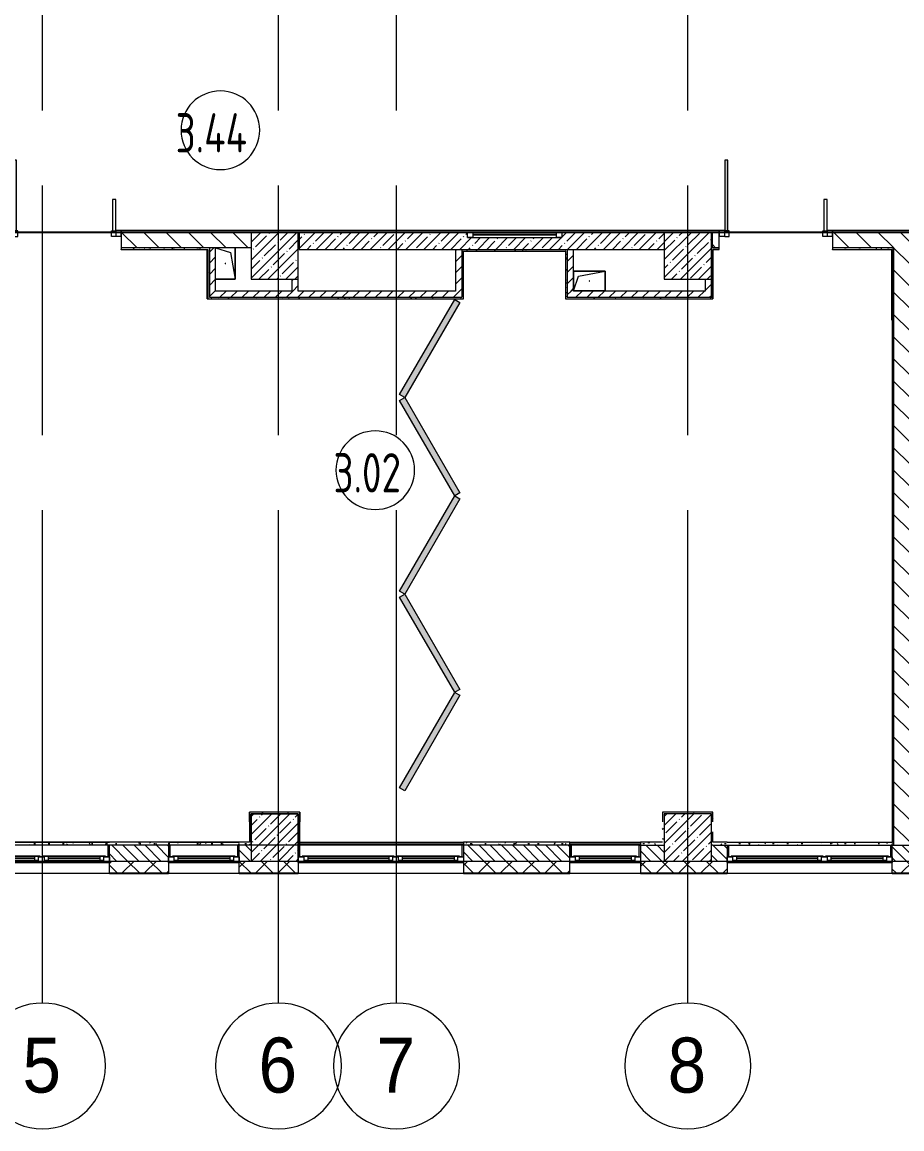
# Model space of a CAD drawing. Header units: millimetres. Extents: x -625 to 415037, y -3642 to 102118.
# Drawn here: x 302978 to 314158, y -3506 to 10570 of the extents above; entities that cross this region are included whole.
import ezdxf

# ---------------------------------------------------------------- set-up
doc = ezdxf.new("R2010")
doc.units = ezdxf.units.MM
doc.linetypes.add('Осевая', pattern=[6350, 1270, -952.5, 3175, -952.5])
for name, color, linetype, lineweight in [('A-AREA-IDEN', 7, 'Continuous', 9), ('A-DETL-GENF', 7, 'Continuous', 9), ('A-GENM', 7, 'Continuous', 9), ('A-GLAZ', 7, 'Continuous', 9), ('A-GLAZ-1', 7, 'Continuous', 5), ('A-GLAZ-CWMG', 7, 'Continuous', 9), ('A-GLAZ-CWMG-1', 7, 'Continuous', 20), ('A-WALL', 7, 'Continuous', 5), ('I-WALL', 7, 'Continuous', 5), ('S-COLS', 7, 'Continuous', 9), ('S-COLS-1', 7, 'Continuous', 5), ('Оси', 7, 'Continuous', 9), ('Оси-1', 7, 'Continuous', 20), ('Оси-2', 7, 'Осевая', 9)]:
    doc.layers.add(name, color=color, linetype=linetype, lineweight=lineweight)
doc.layers.add('A-AREA-PATT-3', color=7, linetype='Continuous', lineweight=5, true_color=0xe6fae8, transparency=1)
doc.layers.add('A-FLOR-PATT-1', color=7, linetype='Continuous', lineweight=9, true_color=0xeef6ff, transparency=0.5)
for name, color, linetype, lineweight, true_color in [('A-DOOR-1', 7, 'Continuous', 5, 0xc0c0c0), ('A-DOOR-FRAM-1', 7, 'Continuous', 5, 0xc0c0c0), ('A-WALL-1', 9, 'Continuous', 5, 0x808080), ('A-WALL-FNSH-1', 9, 'Continuous', 5, 0x808080)]:
    doc.layers.add(name, color=color, linetype=linetype, lineweight=lineweight, true_color=true_color)
doc.layers.get('A-DOOR-1').off()
doc.styles.add('Arial', font='arial.ttf', dxfattribs={"width": 0.9, "height": 700})
doc.styles.add('СПДС', font='ГОСТ тип А.ttf', dxfattribs={"width": 0.9})
pattern_1 = [(135, (289227.4, 1e-08), (-141.4214, -141.4214), [])]
pattern_2 = [(45, (289227.4, 1e-08), (-70.71068, 70.71068), [])]
pattern_3 = [(45, (289227.4, 1e-08), (-114.0493, 114.0493), []), (45, (289341.45, 1e-08), (-114.0493, 114.0493), [201.612, -40.322, 6.706, -33.617])]
pattern_4 = [(0, (289227.4, 1e-08), (243.84, 60.96), [20.117, -162.763, 20.117, -162.763, -975.36]), (0, (289227.4, 1e-08), (243.84, 60.96), [-365.76, 20.117, -345.643, 20.117, -162.763, -426.72]), (0, (289227.4, 1e-08), (243.84, 60.96), [-914.4, 20.117, -101.803, 20.117, -284.683]), (120, (289318.84, 30.48), (-174.71291, 180.69163), [20.117, -162.763, 20.117, -162.763, -975.36]), (120, (289318.84, 30.48), (-174.71291, 180.69163), [-365.76, 20.117, -345.643, 20.117, -162.763, -426.72]), (120, (289318.84, 30.48), (-174.71291, 180.69163), [-914.4, 20.117, -101.803, 20.117, -284.683]), (240, (289349.32, 152.4), (-69.12709, -241.65163), [20.117, -162.763, 20.117, -162.763, -975.36]), (240, (289349.32, 152.4), (-69.12709, -241.65163), [-365.76, 20.117, -345.643, 20.117, -162.763, -426.72]), (240, (289349.32, 152.4), (-69.12709, -241.65163), [-914.4, 20.117, -101.803, 20.117, -284.683])]

# ---------------------------------------------------------------- blocks, each defined once
blk = doc.blocks.new('120_Окно_СКБ_2Ст - 120_Окно_СКБ_2Ст 2100х2500 _мал створка СЛЕВА_-V531-Объем проектирования 3 этажа')
at = {"layer": 'A-GLAZ'}
for p, q in [((-1050, -127), (-1050, -57)), ((-1050, -57), (-980, -57)), ((-980, -127), (-1050, -127)), ((-980, -127), (-1000, -127)), ((-1000, -127), (-1000, -137)), ((-1000, -137), (-200, -137)), ((-200, -137), (-1000, -137)), ((-980, -57), (-980, -127)), ((-220, -87), (-980, -87)), ((-980, -87), (-980, -127)), ((-930, -137), (-930, -87)), ((-270, -137), (-270, -87)), ((-220, -127), (-220, -57)), ((-220, -57), (-150, -57)), ((-220, -127), (-220, -87)), ((-150, -127), (-220, -127)), ((-200, -127), (-220, -127)), ((-200, -137), (-200, -127)), ((-150, -127), (-170, -127)), ((-170, -127), (-170, -137)), ((-170, -137), (1000, -137)), ((1000, -137), (-170, -137)), ((-150, -57), (-150, -127)), ((980, -87), (-150, -87)), ((-150, -87), (-150, -127)), ((-100, -137), (-100, -87)), ((930, -137), (930, -87)), ((980, -127), (980, -57)), ((980, -57), (1050, -57)), ((980, -127), (980, -87)), ((1050, -127), (980, -127)), ((1000, -127), (980, -127)), ((1000, -137), (1000, -127)), ((1050, -57), (1050, -127))]:
    blk.add_line(p, q, dxfattribs=at)
at = {"layer": 'A-GLAZ-1'}
for p, q in [((1050, -57), (-1050, -57)), ((-1030, -127), (-1000, -127)), ((-930, -107), (-270, -107)), ((-270, -117), (-930, -117)), ((-200, -127), (-170, -127)), ((-100, -107), (930, -107)), ((930, -117), (-100, -117)), ((1000, -127), (1030, -127))]:
    blk.add_line(p, q, dxfattribs=at)
blk = doc.blocks.new('120_Окно_СКБ_1Ст - 120_Окно_СКБ_1Ст 900х2500_h_-22445987-Объем проектирования 3 этажа')
at = {"layer": 'A-GLAZ'}
for p, q in [((-450, -127), (-450, -57)), ((-450, -57), (-380, -57)), ((-380, -127), (-450, -127)), ((-380, -127), (-400, -127)), ((-400, -127), (-400, -137)), ((-400, -137), (400, -137)), ((400, -137), (-400, -137)), ((-380, -57), (-380, -127)), ((380, -87), (-380, -87)), ((-380, -87), (-380, -127)), ((-330, -137), (-330, -87)), ((330, -137), (330, -87)), ((380, -127), (380, -57)), ((380, -57), (450, -57)), ((380, -127), (380, -87)), ((450, -127), (380, -127)), ((400, -127), (380, -127)), ((400, -137), (400, -127)), ((450, -57), (450, -127))]:
    blk.add_line(p, q, dxfattribs=at)
at = {"layer": 'A-GLAZ-1'}
for p, q in [((450, -57), (-450, -57)), ((-430, -127), (-400, -127)), ((-330, -107), (330, -107)), ((330, -117), (-330, -117)), ((400, -127), (430, -127))]:
    blk.add_line(p, q, dxfattribs=at)
blk = doc.blocks.new('120_Окно_СКБ_1Ст - 120_Окно_СКБ_1Ст 900х2500_h_-20664874-Объем проектирования 3 этажа')
at = {"layer": 'A-GLAZ'}
for p, q in [((-450, -127), (-450, -57)), ((-450, -57), (-380, -57)), ((-380, -127), (-450, -127)), ((-380, -127), (-400, -127)), ((-400, -127), (-400, -137)), ((-400, -137), (400, -137)), ((400, -137), (-400, -137)), ((-380, -57), (-380, -127)), ((380, -87), (-380, -87)), ((-380, -87), (-380, -127)), ((-330, -137), (-330, -87)), ((330, -137), (330, -87)), ((380, -127), (380, -57)), ((380, -57), (450, -57)), ((380, -127), (380, -87)), ((450, -127), (380, -127)), ((400, -127), (380, -127)), ((400, -137), (400, -127)), ((450, -57), (450, -127))]:
    blk.add_line(p, q, dxfattribs=at)
at = {"layer": 'A-GLAZ-1'}
for p, q in [((450, -57), (-450, -57)), ((-430, -127), (-400, -127)), ((-330, -107), (330, -107)), ((330, -117), (-330, -117)), ((400, -127), (430, -127))]:
    blk.add_line(p, q, dxfattribs=at)
blk = doc.blocks.new('DOR__перегородка__Прямоугольная - ТП-3_ Вн_ДПГ_6820х3300h-19315679-Объем проектирования 3 этажа')
at = {"layer": 'A-DOOR-FRAM-1'}
for p, q in [((570, 707), (608, 772)), ((1783, 7), (570, 707)), ((608, 772), (1820, 72)), ((1821, 72), (3033, 772)), ((3071, 707), (1858, 7)), ((3033, 772), (3071, 707)), ((3070, 707), (3107, 772)), ((4282, 7), (3070, 707)), ((3107, 772), (4320, 72)), ((4319, 72), (5532, 772)), ((5569, 707), (4357, 7)), ((5532, 772), (5569, 707)), ((5569, 707), (5607, 772)), ((6781, 7), (5569, 707)), ((5607, 772), (6819, 72)), ((1820, 72), (1783, 7)), ((1858, 7), (1821, 72)), ((4320, 72), (4282, 7)), ((4357, 7), (4319, 72)), ((6819, 72), (6781, 7))]:
    blk.add_line(p, q, dxfattribs=at)
blk = doc.blocks.new('BSC_Колонна _Прямоугольная - 600х600-V607-Объем проектирования 3 этажа')
at = {"layer": 'S-COLS-1'}
h = blk.add_hatch(dxfattribs=at)
h.set_pattern_fill('FP_155', color=256, style=0, pattern_type=2)
h.set_pattern_definition([(45, (-22210, -7600), (-114.0493, 114.0493), []), (45, (-22095.95, -7600), (-114.0493, 114.0493), [201.613, -40.323, 6.706, -33.617])])
h.paths.add_polyline_path([(-300, -300), (300, -300), (300, 300), (-300, 300), (-300, -259)])
for p, q in [((300, 300), (-300, 300)), ((-300, 300), (-300, -300)), ((300, -300), (300, 300)), ((-300, -300), (300, -300))]:
    blk.add_line(p, q, dxfattribs=at)
blk = doc.blocks.new('BSC_Колонна _Прямоугольная - 600х600-V608-Объем проектирования 3 этажа')
at = {"layer": 'S-COLS-1'}
h = blk.add_hatch(dxfattribs=at)
h.set_pattern_fill('FP_156', color=256, style=0, pattern_type=2)
h.set_pattern_definition([(45, (-22210, -200), (-114.0493, 114.0493), []), (45, (-22095.95, -200), (-114.0493, 114.0493), [201.613, -40.323, 6.706, -33.617])])
h.paths.add_polyline_path([(300, -300), (300, 300), (-300, 300), (-300, -300), (264, -300)])
for p, q in [((300, 300), (-300, 300)), ((-300, 300), (-300, -300)), ((300, -300), (300, 300)), ((-300, -300), (300, -300))]:
    blk.add_line(p, q, dxfattribs=at)
blk = doc.blocks.new('GM_Отверстие прямоугольное _в плите_ - Отверстие-V609-Объем проектирования 3 этажа')
at = {"layer": 'A-GENM'}
for p, q in [((-200, -125), (-200, 125)), ((-200, 125), (200, 125)), ((200, 125), (-200, 125)), ((-200, 125), (-200, -125)), ((-200, -125), (-138, 62)), ((-138, 62), (200, 125)), ((200, 125), (200, -125)), ((200, -125), (200, 125)), ((200, -125), (-200, -125)), ((-200, -125), (200, -125))]:
    blk.add_line(p, q, dxfattribs=at)
for start, end in [(360, 180), (180, 360)]:
    blk.add_arc((0, 0), 2.5, start, end, dxfattribs=at)
blk = doc.blocks.new('GM_Отверстие прямоугольное _в плите_ - Отверстие-V620-Объем проектирования 3 этажа')
at = {"layer": 'A-GENM'}
for p, q in [((-200, 125), (200, 125)), ((200, 125), (-200, 125)), ((-200, -125), (-138, 62)), ((-138, 62), (200, 125)), ((200, 125), (200, -125)), ((200, -125), (200, 125))]:
    blk.add_line(p, q, dxfattribs=at)
for start, end in [(360, 180), (180, 360)]:
    blk.add_arc((0, 0), 2.5, start, end, dxfattribs=at)
blk = doc.blocks.new('BSC_Колонна _Прямоугольная - 600х600-V630-Объем проектирования 3 этажа')
at = {"layer": 'S-COLS-1'}
h = blk.add_hatch(dxfattribs=at)
h.set_pattern_fill('FP_176', color=256, style=0, pattern_type=2)
h.set_pattern_definition([(45, (-16960, -7600), (-114.0493, 114.0493), []), (45, (-16845.95, -7600), (-114.0493, 114.0493), [201.612, -40.322, 6.706, -33.617])])
h.paths.add_polyline_path([(-300, -300), (300, -300), (300, 300), (-300, 300), (-300, -203)])
for p, q in [((300, 300), (-300, 300)), ((-300, 300), (-300, -300)), ((300, -300), (300, 300)), ((-300, -300), (300, -300))]:
    blk.add_line(p, q, dxfattribs=at)
blk = doc.blocks.new('120_Окно_СКБ_1Ст - 120_Окно_СКБ_1Ст 400х1200 EI30-24228621-Объем проектирования 3 этажа')
at = {"layer": 'A-GLAZ'}
for p, q in [((-600, 40), (-600, 110)), ((-600, 110), (-530, 110)), ((-530, 40), (-600, 40)), ((-530, 110), (-530, 40)), ((530, 40), (530, 110)), ((530, 110), (600, 110)), ((600, 40), (530, 40)), ((600, 110), (600, 40))]:
    blk.add_line(p, q, dxfattribs=at)
at = {"layer": 'A-GLAZ-1'}
for p, q in [((600, 110), (-600, 110)), ((-600, 40), (600, 40)), ((530, 80), (-530, 80)), ((530, 70), (-530, 70))]:
    blk.add_line(p, q, dxfattribs=at)
blk = doc.blocks.new('Прямоугольный импост - 50 x 70 мм-31927764-Объем проектирования 3 этажа')
at = {"layer": 'A-GLAZ-CWMG-1'}
for p, q in [((-70, 35), (0, 35)), ((-70, -35), (-70, 35)), ((0, 35), (0, -35)), ((0, -35), (-70, -35))]:
    blk.add_line(p, q, dxfattribs=at)
blk = doc.blocks.new('Дверь_Витражная_остекление_ - ДВН_ДАО_Главный вход_1200 в свету Д-22 _п_-31928779-Объем проектирования 3 этажа')
at = {"layer": 'A-DETL-GENF'}
for p, q in [((-610, 930), (-650, 930)), ((-650, 930), (-650, 35)), ((-610, 30), (-610, 930)), ((650, 430), (610, 430)), ((610, 430), (610, 30)), ((650, 35), (650, 430)), ((-650, 30), (-610, 30)), ((-595, 30), (-650, 30)), ((-595, -40), (-595, 30)), ((595, -40), (595, 30)), ((595, 30), (650, 30)), ((610, 30), (650, 30)), ((-650, -35), (-650, -40)), ((-650, -40), (-595, -40)), ((650, -40), (595, -40)), ((650, -35), (650, -40))]:
    blk.add_line(p, q, dxfattribs=at)
blk = doc.blocks.new('Прямоугольный импост - 50 x 70 мм-31701779-Объем проектирования 3 этажа')
at = {"layer": 'A-GLAZ-CWMG-1'}
for p, q in [((0, 35), (-70, 35)), ((-70, 35), (-70, -35)), ((0, -35), (0, 35)), ((-70, -35), (0, -35))]:
    blk.add_line(p, q, dxfattribs=at)
blk = doc.blocks.new('Ось сетки - D8-29747960-Объем проектирования 3 этажа')
at = {"layer": 'Оси-1'}
for start, end in [(360, 180), (180, 360)]:
    blk.add_arc((0, 0), 4, start, end, dxfattribs=at)
blk = doc.blocks.new('Марка_Помещения - Номер-25198446-Объем проектирования 3 этажа')
at = {"layer": 'A-AREA-IDEN'}
for start, end in [(360, 180), (180, 360)]:
    blk.add_arc((0, 0), 2.5, start, end, dxfattribs=at)

msp = doc.modelspace()

# ---------------------------------------------------------------- hatches: boundary and pattern name
at = {"layer": 'A-AREA-PATT-3'}
h = msp.add_hatch(color=256, dxfattribs=at)
h.paths.add_polyline_path([(307841, 795), (308541, 2008), (308476, 2045), (307776, 833)])
h.paths.add_polyline_path([(307841, 5794), (308541, 7006), (308476, 7044), (307776, 5832)])
h.paths.add_polyline_path([(308476, 2046), (308541, 2083), (307841, 3295), (308541, 4507), (308476, 4545), (308541, 4582), (307841, 5794), (307776, 5757), (308476, 4544), (307776, 3332), (307839, 3295), (307776, 3258), (308438, 2112)])
h.paths.add_polyline_path([(314030, 6779), (314034, 6779), (314034, 7676), (313278, 7676), (313278, 7672), (314030, 7672), (314030, 6779)])
h.paths.add_polyline_path([(305329, 7672), (305333, 7676), (304237, 7676), (304237, 7672), (305326, 7672)])
h.paths.add_polyline_path([(305333, 7050), (305333, 7051), (305333, 7676), (305329, 7672), (305329, 7050)])
at = {"layer": 'A-FLOR-PATT-1'}
h = msp.add_hatch(color=256, dxfattribs=at)
h.paths.add_polyline_path([(311948, 7920), (311948, 8814), (311908, 8814), (311908, 7920)])
h.paths.add_polyline_path([(321062, 7920), (321102, 7920), (321102, 8315), (321062, 8315), (321062, 8268)])
h.paths.add_polyline_path([(302867, 7920), (302907, 7920), (302907, 8814), (302867, 8814), (302867, 7920)])
h.paths.add_polyline_path([(319847, 7920), (319847, 8810), (319807, 8810), (319807, 7920)])
h.paths.add_polyline_path([(294582, 7920), (294622, 7920), (294622, 8315), (294582, 8315), (294582, 8275)])
h.paths.add_polyline_path([(293367, 7920), (293367, 8810), (293327, 8810), (293327, 7920)])
h.paths.add_polyline_path([(327725, 8030), (327743, 8030), (327743, 8075), (326751, 8075), (326751, 8030), (327495, 8030)])
h.paths.add_polyline_path([(327474, 10020), (327743, 10020), (327743, 10065), (326751, 10065), (326751, 10020), (327329, 10020)])
h = msp.add_hatch(color=256, dxfattribs=at)
h.paths.add_polyline_path([(311948, 7914), (311948, 7920), (311908, 7919), (311908, 7914)])
h.paths.add_polyline_path([(302867, 7914), (302907, 7914), (302907, 7920), (302867, 7918), (302867, 7915)])
at = {"layer": 'A-WALL'}
h = msp.add_hatch(dxfattribs=at)
h.set_pattern_fill('FP_2', color=256, style=0, pattern_type=2)
h.set_pattern_definition([(135, (289227.4, 1e-08), (-70.71068, -70.71068), [])])
h.paths.add_polyline_path([(354546, -100), (354637, -100), (354637, 100), (354387, 100), (354387, -100), (354528, -100)])
h.paths.add_polyline_path([(341887, -100), (341887, 100), (341637, 100), (341637, -100), (341887, -100)])
h.paths.add_polyline_path([(340237, -100), (340237, 100), (339487, 100), (339487, -100), (339983, -100)])
h.paths.add_polyline_path([(343987, -100), (344737, -100), (344737, 100), (343987, 100)])
h.paths.add_polyline_path([(352937, -100), (353487, -100), (353487, 100), (352937, 100)])
h.paths.add_polyline_path([(350837, -100), (350837, 100), (350637, 100), (350637, -100)])
h.paths.add_polyline_path([(330987, -100), (330987, 100), (330367, 100), (330367, -100)])
h.paths.add_polyline_path([(332137, -100), (332137, 100), (331887, 100), (331887, -100)])
h.paths.add_polyline_path([(347037, -100), (347037, 100), (346137, 100), (346137, -100), (346510, -100)])
h.paths.add_polyline_path([(332637, -100), (333537, -100), (333537, 100), (332637, 100), (332637, 95)])
h.paths.add_polyline_path([(337137, -100), (337387, -100), (337387, 100), (337137, 100)])
h.paths.add_polyline_path([(327767, -100), (327767, 100), (327717, 100), (327717, -100)])
h.paths.add_polyline_path([(327217, -100), (327217, 100), (326650, 100), (326650, -100), (326930, -100)])
h.paths.add_polyline_path([(325197, -100), (325750, -100), (325750, 100), (325197, 100), (325197, -48)])
h.paths.add_polyline_path([(315637, -100), (315637, 100), (315387, 100), (315387, -100)])
h.paths.add_polyline_path([(308587, -100), (309937, -100), (309937, 100), (308587, 100), (308587, -14)])
h.paths.add_polyline_path([(311737, -100), (311937, -100), (311937, 100), (311737, 100), (311737, -92)])
h.paths.add_polyline_path([(319037, -100), (319210, -100), (319210, 100), (319037, 100), (319037, -70)])
h.paths.add_polyline_path([(320110, -100), (321337, -100), (321337, 100), (320110, 100), (320110, -46)])
h.paths.add_polyline_path([(323097, -100), (323097, 100), (322837, 100), (322837, -100), (322857, -100)])
h.paths.add_polyline_path([(314787, -100), (314787, 100), (314037, 100), (314037, -100)])
h.paths.add_polyline_path([(311137, -100), (311137, 100), (310837, 100), (310837, -100)])
h.paths.add_polyline_path([(304087, -100), (304837, -100), (304837, 100), (304087, 100)])
h.paths.add_polyline_path([(305887, -100), (305887, 100), (305737, 100), (305737, -100)])
h.paths.add_polyline_path([(299587, -100), (300337, -100), (300337, 100), (299587, 100)])
h.paths.add_polyline_path([(301367, -100), (301387, -100), (301387, 100), (301237, 100), (301237, -100)])
h.paths.add_polyline_path([(296472, -100), (296887, -100), (296887, 100), (296057, 100), (296057, -100)])
h = msp.add_hatch(dxfattribs=at)
h.set_pattern_fill('FP_24', color=256, style=0, pattern_type=2)
h.set_pattern_definition([(45, (289227.4, 1e-08), (-141.42136, 141.42136), []), (135, (289227.4, 1e-08), (-141.42136, -141.42136), [])])
h.paths.add_polyline_path([(343987, -250), (344737, -250), (344737, -100), (343987, -100), (343987, -118)])
h.paths.add_polyline_path([(345854, -250), (345854, -100), (345637, -100), (345637, -250)])
h.paths.add_polyline_path([(336720, -250), (337387, -250), (337387, -100), (336637, -100), (336637, -250)])
h.paths.add_polyline_path([(339487, -250), (340237, -250), (340237, -100), (339487, -100), (339487, -118)])
h.paths.add_polyline_path([(341137, -250), (341887, -250), (341887, -100), (341137, -100)])
h.paths.add_polyline_path([(332637, -250), (333537, -250), (333537, -100), (331887, -100), (331887, -250), (332369, -250)])
h.paths.add_polyline_path([(327497, -250), (328267, -250), (328267, -100), (326650, -100), (326650, -250), (327217, -250)])
h.paths.add_polyline_path([(330367, -250), (330987, -250), (330987, -100), (330367, -100), (330367, -118)])
h.paths.add_polyline_path([(322837, -250), (323097, -250), (323097, -100), (322237, -100), (322237, -250), (322579, -250)])
h.paths.add_polyline_path([(325298, -250), (325750, -250), (325750, -100), (325197, -100), (325197, -250)])
h.paths.add_polyline_path([(320110, -250), (321337, -250), (321337, -100), (320110, -100)])
h.paths.add_polyline_path([(319210, -250), (319210, -100), (318437, -100), (318437, -250), (319037, -250)])
h.paths.add_polyline_path([(311701, -250), (311937, -250), (311937, -100), (310837, -100), (310837, -250), (311137, -250)])
h.paths.add_polyline_path([(314037, -250), (315637, -250), (315637, -100), (314037, -100), (314037, -149)])
h.paths.add_polyline_path([(305737, -250), (306487, -250), (306487, -100), (305737, -100)])
h.paths.add_polyline_path([(309937, -250), (309937, -100), (308587, -100), (308587, -250)])
h.paths.add_polyline_path([(299735, -250), (300337, -250), (300337, -100), (299587, -100), (299587, -250)])
h.paths.add_polyline_path([(301387, -250), (301987, -250), (301987, -100), (301237, -100), (301237, -250)])
h.paths.add_polyline_path([(304837, -250), (304837, -100), (304087, -100), (304087, -250)])
h.paths.add_polyline_path([(296472, -250), (297487, -250), (297487, -100), (296057, -100), (296057, -250)])
h.paths.add_polyline_path([(289324, -250), (292957, -250), (292957, -100), (288967, -100), (288967, -250), (289117, -250)])
at = {"layer": 'I-WALL'}
h = msp.add_hatch(dxfattribs=at)
h.set_pattern_fill('FP_191', color=256, style=0, pattern_type=2)
h.set_pattern_definition(pattern_4)
h.paths.add_polyline_path([(327747, 7900), (327746, 7920), (322237, 7920), (322237, 7900), (327747, 7900)])
h.paths.add_polyline_path([(318887, 7900), (319737, 7900), (319737, 7920), (316692, 7920), (316692, 7908), (316722, 7908), (316722, 7900), (318437, 7900)])
h.paths.add_polyline_path([(314258, 7900), (315562, 7900), (315562, 7908), (315592, 7908), (315592, 7920), (313278, 7920), (313278, 7900), (314058, 7900)])
h.paths.add_polyline_path([(311737, 7900), (311838, 7900), (311838, 7920), (304237, 7920), (304237, 7900), (311137, 7900)])
h.paths.add_polyline_path([(302797, 7900), (302797, 7920), (295757, 7920), (295757, 7900), (302007, 7900)])
h.paths.add_polyline_path([(293257, 7900), (293257, 7920), (292512, 7920), (292512, 7908), (292567, 7908), (292567, 7900), (293209, 7900)])
h.paths.add_polyline_path([(290497, 7900), (291057, 7902), (291057, 7908), (291112, 7908), (291112, 7920), (290497, 7919), (290477, 7900)])
h.paths.add_polyline_path([(290477, 7900), (290497, 7920), (290477, 7920), (290477, 7917)])
h = msp.add_hatch(dxfattribs=at)
h.set_pattern_fill('FP_23', color=256, style=0, pattern_type=2)
h.set_pattern_definition(pattern_1)
h.paths.add_polyline_path([(305357, 7700), (305887, 7700), (305887, 7900), (304237, 7900), (304237, 7700), (305337, 7700)])
h.paths.add_polyline_path([(301387, 7700), (301387, 7900), (300687, 7900), (300687, 7830), (299887, 7830), (299887, 7900), (297487, 7900), (297487, 7700), (300823, 7700)])
h.paths.add_polyline_path([(296258, 7700), (296887, 7700), (296887, 7900), (295757, 7900), (295757, 7700), (296242, 7700)])
h.paths.add_polyline_path([(302007, 7700), (302797, 7700), (302797, 7900), (301987, 7900), (301987, 7700)])
h.paths.add_polyline_path([(293209, 7700), (293257, 7700), (293257, 7900), (292977, 7900), (292977, 7700), (293185, 7700)])
h = msp.add_hatch(dxfattribs=at)
h.set_pattern_fill('FP_1', color=256, style=0, pattern_type=2)
h.set_pattern_definition(pattern_3)
h.paths.add_polyline_path([(311137, 7680), (311137, 7900), (309837, 7900), (309837, 7830), (308637, 7830), (308637, 7900), (306497, 7900), (306497, 7680), (310613, 7680)])
h = msp.add_hatch(dxfattribs=at)
h.set_pattern_fill('FP_23', color=256, style=0, pattern_type=2)
h.set_pattern_definition(pattern_1)
h.paths.add_polyline_path([(314787, 7700), (314787, 7900), (313278, 7900), (313278, 7700), (314258, 7700)])
h.paths.add_polyline_path([(311838, 7700), (311838, 7900), (311747, 7900), (311747, 7700)])
h = msp.add_hatch(dxfattribs=at)
h.set_pattern_fill('FP_191', color=256, style=0, pattern_type=2)
h.set_pattern_definition(pattern_4)
h.paths.add_polyline_path([(305304, 7680), (305337, 7680), (305337, 7700), (304237, 7700), (304237, 7680), (305282, 7680)])
h.paths.add_polyline_path([(302008, 7680), (302797, 7680), (302797, 7700), (302007, 7700)])
h = msp.add_hatch(dxfattribs=at)
h.set_pattern_fill('FP_191', color=256, style=0, pattern_type=2)
h.set_pattern_definition(pattern_4)
h.paths.add_polyline_path([(305357, 7070), (305357, 7700), (305337, 7700), (305337, 7070)])
h = msp.add_hatch(dxfattribs=at)
h.set_pattern_fill('FP_22', color=256, style=0, pattern_type=2)
h.set_pattern_definition(pattern_2)
h.paths.add_polyline_path([(305437, 7150), (305437, 7700), (305357, 7700), (305357, 7150)])
h = msp.add_hatch(dxfattribs=at)
h.set_pattern_fill('FP_22', color=256, style=0, pattern_type=2)
h.set_pattern_definition(pattern_2)
h.paths.add_polyline_path([(308487, 7070), (308567, 7070), (308567, 7680), (308487, 7680), (308487, 7150)])
h = msp.add_hatch(dxfattribs=at)
h.set_pattern_fill('FP_191', color=256, style=0, pattern_type=2)
h.set_pattern_definition(pattern_4)
h.paths.add_polyline_path([(308587, 7660), (309885, 7660), (309886, 7680), (308567, 7680), (308567, 7660)])
h = msp.add_hatch(dxfattribs=at)
h.set_pattern_fill('FP_191', color=256, style=0, pattern_type=2)
h.set_pattern_definition(pattern_4)
h.paths.add_polyline_path([(308567, 7050), (308587, 7050), (308587, 7659), (308567, 7659), (308567, 7070)])
h = msp.add_hatch(dxfattribs=at)
h.set_pattern_fill('FP_191', color=256, style=0, pattern_type=2)
h.set_pattern_definition(pattern_4)
h.paths.add_polyline_path([(309886, 7070), (309906, 7070), (309906, 7680), (309886, 7680), (309886, 7070)])
h = msp.add_hatch(dxfattribs=at)
h.set_pattern_fill('FP_22', color=256, style=0, pattern_type=2)
h.set_pattern_definition(pattern_2)
h.paths.add_polyline_path([(309906, 7150), (309986, 7150), (309986, 7680), (309906, 7680), (309906, 7270)])
h = msp.add_hatch(dxfattribs=at)
h.set_pattern_fill('FP_191', color=256, style=0, pattern_type=2)
h.set_pattern_definition(pattern_4)
h.paths.add_polyline_path([(311737, 7680), (311838, 7680), (311838, 7700), (311737, 7700)])
h.paths.add_polyline_path([(313985, 7680), (314038, 7680), (314038, 7700), (313278, 7700), (313278, 7680), (313963, 7680)])
h = msp.add_hatch(dxfattribs=at)
h.set_pattern_fill('FP_191', color=256, style=0, pattern_type=2)
h.set_pattern_definition(pattern_4)
h.paths.add_polyline_path([(311737, 7050), (311757, 7050), (311757, 7679), (311737, 7679), (311737, 7070)])
h = msp.add_hatch(dxfattribs=at)
h.set_pattern_fill('FP_191', color=256, style=0, pattern_type=2)
h.set_pattern_definition(pattern_4)
h.paths.add_polyline_path([(314058, 400), (314058, 7700), (314038, 7700), (314038, 400)])
h = msp.add_hatch(dxfattribs=at)
h.set_pattern_fill('FP_23', color=256, style=0, pattern_type=2)
h.set_pattern_definition(pattern_1)
h.paths.add_polyline_path([(314058, 100), (314258, 100), (314258, 7700), (314058, 7700), (314058, 120)])
h = msp.add_hatch(dxfattribs=at)
h.set_pattern_fill('FP_22', color=256, style=0, pattern_type=2)
h.set_pattern_definition(pattern_2)
h.paths.add_polyline_path([(306407, 7150), (306487, 7150), (306487, 7300), (306407, 7300), (306407, 7270)])
h = msp.add_hatch(dxfattribs=at)
h.set_pattern_fill('FP_22', color=256, style=0, pattern_type=2)
h.set_pattern_definition(pattern_2)
h.paths.add_polyline_path([(311737, 7070), (311737, 7070), (311737, 7300), (311657, 7300), (311657, 7070), (311717, 7070)])
h = msp.add_hatch(dxfattribs=at)
h.set_pattern_fill('FP_191', color=256, style=0, pattern_type=2)
h.set_pattern_definition(pattern_4)
h.paths.add_polyline_path([(308438, 7050), (308567, 7050), (308567, 7070), (305337, 7070), (305337, 7050), (306487, 7050)])
h = msp.add_hatch(dxfattribs=at)
h.set_pattern_fill('FP_22', color=256, style=0, pattern_type=2)
h.set_pattern_definition(pattern_2)
h.paths.add_polyline_path([(308487, 7070), (308487, 7150), (305357, 7150), (305357, 7070), (308438, 7070)])
h = msp.add_hatch(dxfattribs=at)
h.set_pattern_fill('FP_191', color=256, style=0, pattern_type=2)
h.set_pattern_definition(pattern_4)
h.paths.add_polyline_path([(311737, 7050), (311737, 7070), (309886, 7070), (309886, 7050), (311715, 7050)])
h = msp.add_hatch(dxfattribs=at)
h.set_pattern_fill('FP_22', color=256, style=0, pattern_type=2)
h.set_pattern_definition(pattern_2)
h.paths.add_polyline_path([(311657, 7070), (311657, 7150), (309906, 7150), (309906, 7070), (311137, 7070)])
h = msp.add_hatch(dxfattribs=at)
h.set_pattern_fill('FP_191', color=256, style=0, pattern_type=2)
h.set_pattern_definition(pattern_4)
h.paths.add_polyline_path([(305887, 140), (305887, 520), (305867, 520), (305867, 141)])
h = msp.add_hatch(dxfattribs=at)
h.set_pattern_fill('FP_191', color=256, style=0, pattern_type=2)
h.set_pattern_definition(pattern_4)
h.paths.add_polyline_path([(306507, 500), (306507, 520), (305887, 520), (305887, 500), (306487, 500)])
h = msp.add_hatch(dxfattribs=at)
h.set_pattern_fill('FP_191', color=256, style=0, pattern_type=2)
h.set_pattern_definition(pattern_4)
h.paths.add_polyline_path([(306507, 100), (306507, 500), (306487, 500), (306487, 100)])
h = msp.add_hatch(dxfattribs=at)
h.set_pattern_fill('FP_191', color=256, style=0, pattern_type=2)
h.set_pattern_definition(pattern_4)
h.paths.add_polyline_path([(311137, 140), (311137, 520), (311117, 520), (311117, 141), (311123, 141)])
h = msp.add_hatch(dxfattribs=at)
h.set_pattern_fill('FP_191', color=256, style=0, pattern_type=2)
h.set_pattern_definition(pattern_4)
h.paths.add_polyline_path([(311737, 500), (311757, 500), (311757, 520), (311137, 520), (311137, 500), (311701, 500)])
h = msp.add_hatch(dxfattribs=at)
h.set_pattern_fill('FP_191', color=256, style=0, pattern_type=2)
h.set_pattern_definition(pattern_4)
h.paths.add_polyline_path([(311737, 100), (311757, 100), (311757, 140), (311747, 120)])
h.paths.add_polyline_path([(311737, 100), (311757, 141), (311757, 500), (311737, 500), (311737, 120)])
h = msp.add_hatch(dxfattribs=at)
h.set_pattern_fill('FP_191', color=256, style=0, pattern_type=2)
h.set_pattern_definition(pattern_4)
h.paths.add_polyline_path([(305724, 100), (305887, 100), (305887, 140), (301987, 140), (301987, 100), (304087, 100)])
h = msp.add_hatch(dxfattribs=at)
h.set_pattern_fill('FP_191', color=256, style=0, pattern_type=2)
h.set_pattern_definition(pattern_4)
h.paths.add_polyline_path([(304087, -48), (304087, 100), (304067, 100), (304067, -48), (304087, -48)])
h = msp.add_hatch(dxfattribs=at)
h.set_pattern_fill('FP_191', color=256, style=0, pattern_type=2)
h.set_pattern_definition(pattern_4)
h.paths.add_polyline_path([(306507, -48), (306507, 100), (306487, 100), (306487, -48)])
h = msp.add_hatch(dxfattribs=at)
h.set_pattern_fill('FP_191', color=256, style=0, pattern_type=2)
h.set_pattern_definition(pattern_4)
h.paths.add_polyline_path([(308567, -48), (308587, -48), (308587, 100), (308567, 99), (308567, -38)])
h = msp.add_hatch(dxfattribs=at)
h.set_pattern_fill('FP_191', color=256, style=0, pattern_type=2)
h.set_pattern_definition(pattern_4)
h.paths.add_polyline_path([(311137, 100), (311137, 140), (310837, 140), (310837, 100)])
h.paths.add_polyline_path([(308587, 100), (309937, 100), (309937, 140), (308587, 140), (308587, 120)])
h = msp.add_hatch(dxfattribs=at)
h.set_pattern_fill('FP_191', color=256, style=0, pattern_type=2)
h.set_pattern_definition(pattern_4)
h.paths.add_polyline_path([(309957, -48), (309957, 100), (309937, 100), (309937, -48)])
h = msp.add_hatch(dxfattribs=at)
h.set_pattern_fill('FP_191', color=256, style=0, pattern_type=2)
h.set_pattern_definition(pattern_4)
h.paths.add_polyline_path([(314037, 100), (314058, 100), (314058, 140), (311757, 140), (311757, 100), (313877, 100)])
h = msp.add_hatch(dxfattribs=at)
h.set_pattern_fill('FP_191', color=256, style=0, pattern_type=2)
h.set_pattern_definition(pattern_4)
h.paths.add_polyline_path([(311957, -48), (311957, 100), (311937, 100), (311937, -48)])
at = {"layer": 'S-COLS-1'}
h = msp.add_hatch(dxfattribs=at)
h.set_pattern_fill('FP_1', color=256, style=0, pattern_type=2)
h.set_pattern_definition(pattern_3)
h.paths.add_polyline_path([(306262, -100), (306487, -100), (306487, 500), (305887, 500), (305887, -100)])

# ---------------------------------------------------------------- linework, layer by layer
msp.add_lwpolyline([(291112, 7900), (362932, 7900)])
at = {"layer": 'A-WALL'}
for p, q in [((305887, 7900), (304237, 7900)), ((306487, 7900), (308637, 7900)), ((311137, 7900), (309837, 7900)), ((305887, 7700), (304237, 7700)), ((308567, 7680), (311137, 7680)), ((308567, 7680), (308567, 7070)), ((308587, 7659), (308587, 7660)), ((309885, 7660), (309886, 7660)), ((311757, 7680), (311838, 7680)), ((314058, 7700), (313278, 7700)), ((305867, 140), (305737, 140)), ((309957, 100), (308567, 100)), ((310817, 100), (311137, 100)), ((311757, 100), (311737, 100)), ((301237, -100), (311137, -100)), ((311737, -100), (314787, -100)), ((304087, -258), (301987, -258)), ((304087, -250), (304837, -250)), ((304087, -253), (304837, -253)), ((305737, -258), (304837, -258)), ((305737, -250), (306487, -250)), ((305737, -253), (306487, -253)), ((308587, -258), (306487, -258)), ((308587, -250), (309937, -250)), ((308587, -253), (309937, -253)), ((310837, -258), (309937, -258)), ((310837, -250), (311937, -250)), ((310837, -253), (311937, -253)), ((314037, -258), (311937, -258)), ((314037, -250), (315637, -250)), ((314037, -253), (315637, -253))]:
    msp.add_line(p, q, dxfattribs=at)
at = {"layer": 'A-WALL-1'}
for p, q in [((304237, 7920), (304237, 7680)), ((306497, 7900), (306497, 7680)), ((311737, 7900), (311838, 7900)), ((311747, 7900), (311747, 7700)), ((311838, 7680), (311838, 7920)), ((313278, 7920), (313278, 7680)), ((313278, 7900), (314787, 7900)), ((305329, 7680), (305336, 7680)), ((305357, 7700), (305357, 7070)), ((305437, 7150), (305437, 7700)), ((306497, 7680), (308567, 7680)), ((308487, 7680), (308487, 7150)), ((309906, 7680), (309906, 7070)), ((309986, 7150), (309986, 7680)), ((311838, 7700), (311737, 7700)), ((311757, 7679), (311757, 7680)), ((314058, 100), (314058, 7700)), ((306407, 7300), (306407, 7150)), ((306487, 7150), (306487, 7300)), ((311657, 7300), (311657, 7150)), ((311737, 7070), (311737, 7300)), ((305357, 7070), (308567, 7070)), ((306407, 7150), (305437, 7150)), ((308487, 7150), (306487, 7150)), ((309906, 7070), (311737, 7070)), ((311657, 7150), (309986, 7150)), ((311737, 7050), (311757, 7050)), ((306507, 520), (305867, 520)), ((305887, 100), (305887, 500)), ((305887, 500), (306487, 500)), ((306487, 500), (306487, 100)), ((305867, 400), (305867, 140)), ((306507, 100), (306507, 400)), ((314038, 400), (314058, 400)), ((311117, 141), (311117, 140)), ((311757, 140), (311757, 271)), ((305737, 140), (301987, 140)), ((306507, 100), (301987, 100)), ((304067, 100), (304067, -48)), ((304087, -250), (304087, 100)), ((304837, 100), (304837, -250)), ((304857, -48), (304857, 100)), ((305717, 100), (305717, -48)), ((305737, -250), (305737, 100)), ((306487, 100), (306487, -250)), ((306507, -48), (306507, 100)), ((308567, 100), (308567, -48)), ((308587, 140), (308587, -250)), ((309937, -250), (309937, 140)), ((309957, -48), (309957, 100)), ((310817, 100), (310817, -48)), ((310837, 140), (310837, -250)), ((311757, 100), (314278, 100)), ((311937, 100), (311937, -250)), ((311957, -48), (311957, 100)), ((314017, 100), (314017, -48)), ((314037, -250), (314037, 100)), ((314058, 140), (314038, 140)), ((304067, -48), (304087, -48)), ((304837, -48), (304857, -48)), ((305717, -48), (305737, -48)), ((306487, -48), (306507, -48)), ((308567, -48), (308587, -48)), ((309937, -48), (309957, -48)), ((310817, -48), (310837, -48)), ((311937, -48), (311957, -48)), ((314017, -48), (314037, -48))]:
    msp.add_line(p, q, dxfattribs=at)
at = {"layer": 'A-WALL-FNSH-1'}
for p, q in [((311838, 7921), (304237, 7921)), ((304237, 7921), (304237, 7920)), ((311838, 7920), (311838, 7921)), ((315592, 7921), (313278, 7921)), ((313278, 7921), (313278, 7920)), ((308588, 7659), (309885, 7659)), ((308588, 7049), (308588, 7659)), ((309885, 7659), (309885, 7049)), ((311757, 7679), (311757, 7050)), ((311838, 7679), (311757, 7679)), ((311758, 7049), (311758, 7679)), ((311838, 7679), (311838, 7680)), ((305329, 7050), (305329, 7049)), ((305329, 7049), (308588, 7049)), ((309885, 7049), (311758, 7049)), ((314037, 6779), (314037, 140)), ((305866, 521), (305866, 400)), ((306508, 521), (305866, 521)), ((305867, 400), (305867, 520)), ((306507, 520), (306507, 400)), ((306508, 400), (306508, 521)), ((311116, 521), (311116, 400)), ((311758, 521), (311116, 521)), ((311758, 400), (311758, 521)), ((305866, 400), (305867, 400)), ((306507, 400), (306508, 400)), ((311116, 400), (311117, 400)), ((311757, 400), (311758, 400)), ((304837, 141), (304087, 141)), ((304087, 141), (304087, 140)), ((304837, 140), (304837, 141)), ((305867, 141), (305737, 141)), ((305737, 141), (305737, 140)), ((309937, 141), (308587, 141)), ((308587, 141), (308587, 140)), ((309937, 140), (309937, 141)), ((311117, 141), (310837, 141)), ((310837, 141), (310837, 140)), ((311937, 141), (311757, 141)), ((311937, 140), (311937, 141)), ((304066, 100), (304066, -48)), ((304858, -48), (304858, 100)), ((305716, 100), (305716, -48)), ((306508, 100), (306507, 100)), ((306508, -48), (306508, 100)), ((308567, 100), (308566, 100)), ((308566, 100), (308566, -48)), ((309958, 100), (309957, 100)), ((309958, -48), (309958, 100)), ((310817, 100), (310816, 100)), ((310816, 100), (310816, -48)), ((311958, -48), (311958, 100)), ((314016, 100), (314016, -48)), ((314038, 140), (314038, 140)), ((304066, -48), (304067, -48)), ((304857, -48), (304858, -48)), ((305716, -48), (305717, -48)), ((306507, -48), (306508, -48)), ((308566, -48), (308567, -48)), ((309957, -48), (309958, -48)), ((310816, -48), (310817, -48)), ((311957, -48), (311958, -48)), ((314016, -48), (314017, -48)), ((304087, -250), (304087, -258)), ((304087, -258), (304837, -258)), ((304837, -258), (304837, -250)), ((305737, -250), (305737, -258)), ((305737, -258), (306487, -258)), ((306487, -258), (306487, -250)), ((308587, -250), (308587, -258)), ((308587, -258), (309937, -258)), ((309937, -258), (309937, -250)), ((310837, -250), (310837, -258)), ((310837, -258), (311937, -258)), ((311937, -258), (311937, -250)), ((314037, -250), (314037, -258)), ((314037, -258), (315637, -258))]:
    msp.add_line(p, q, dxfattribs=at)
at = {"layer": 'I-WALL'}
for p, q in [((304237, 7680), (305329, 7680)), ((304237, 7672), (304237, 7680)), ((305329, 7672), (304237, 7672)), ((305329, 7050), (305329, 7672)), ((305337, 7680), (305336, 7680)), ((305337, 7680), (305337, 7050)), ((313278, 7680), (314038, 7680)), ((313278, 7672), (313278, 7680)), ((314030, 7672), (313278, 7672)), ((314030, 6779), (314030, 7672)), ((314038, 7680), (314038, 6779)), ((305336, 7050), (305337, 7050)), ((314030, 6779), (314037, 6779)), ((302007, 141), (304087, 141)), ((304837, 141), (305737, 141)), ((306507, 141), (308587, 141)), ((309937, 141), (310837, 141)), ((311937, 141), (314038, 141)), ((306507, 140), (306507, 140)), ((306507, 120), (308587, 120)), ((308566, 100), (306508, 100)), ((309937, 120), (310837, 120)), ((310816, 100), (309958, 100))]:
    msp.add_line(p, q, dxfattribs=at)
at = {"layer": 'S-COLS-1'}
for p, q in [((306487, 500), (305887, 500)), ((305887, 500), (305887, -100)), ((306487, -100), (306487, 500)), ((305887, -100), (306487, -100))]:
    msp.add_line(p, q, dxfattribs=at)
at = {"layer": 'Оси'}
for p, q in [((303237, -1906), (303237, 3094)), ((306237, -1906), (306237, 3094)), ((307737, -1906), (307737, 3094)), ((311437, -1906), (311437, 3094))]:
    msp.add_line(p, q, dxfattribs=at)
at = {"layer": 'Оси-2'}
for p, q in [((303237, 3094), (303237, 22398)), ((306237, 3094), (306237, 22398)), ((307737, 3094), (307737, 22398)), ((311437, 3094), (311437, 22398))]:
    msp.add_line(p, q, dxfattribs=at)

# ---------------------------------------------------------------- block references
at = {"layer": 'A-AREA-IDEN', "xscale": 199.9999999999999, "yscale": 199.9999999999999, "zscale": 199.9999999999999}
for p in [(305497, 9195), (307466, 4871)]:
    msp.add_blockref('Марка_Помещения - Номер-25198446-Объем проектирования 3 этажа', p, dxfattribs=at)
at = {"layer": 'A-DOOR-1'}
for p in [(303517, 7884), (312558, 7884)]:
    msp.add_blockref('Дверь_Витражная_остекление_ - ДВН_ДАО_Главный вход_1200 в свету Д-22 _п_-31928779-Объем проектирования 3 этажа', p, dxfattribs=at)
at = {"layer": 'A-DOOR-1', "rotation": 89.99999999999955}
msp.add_blockref('DOR__перегородка__Прямоугольная - ТП-3_ Вн_ДПГ_6820х3300h-19315679-Объем проектирования 3 этажа', (308547, 225), dxfattribs=at)
at = {"layer": 'A-GENM', "rotation": 270.0000000000001}
msp.add_blockref('GM_Отверстие прямоугольное _в плите_ - Отверстие-V620-Объем проектирования 3 этажа', (305562, 7500), dxfattribs=at)
at = {"layer": 'A-GENM'}
msp.add_blockref('GM_Отверстие прямоугольное _в плите_ - Отверстие-V609-Объем проектирования 3 этажа', (310187, 7276), dxfattribs=at)
at = {"layer": 'A-GLAZ', "color": 3}
msp.add_blockref('120_Окно_СКБ_1Ст - 120_Окно_СКБ_1Ст 400х1200 EI30-24228621-Объем проектирования 3 этажа', (309237, 7790), dxfattribs=at)
at = {"layer": 'A-GLAZ', "color": 3, "rotation": 180}
for name, p in [('120_Окно_СКБ_2Ст - 120_Окно_СКБ_2Ст 2100х2500 _мал створка СЛЕВА_-V531-Объем проектирования 3 этажа', (303037, -175)), ('120_Окно_СКБ_1Ст - 120_Окно_СКБ_1Ст 900х2500_h_-22445987-Объем проектирования 3 этажа', (305287, -175)), ('120_Окно_СКБ_2Ст - 120_Окно_СКБ_2Ст 2100х2500 _мал створка СЛЕВА_-V531-Объем проектирования 3 этажа', (307537, -175)), ('120_Окно_СКБ_1Ст - 120_Окно_СКБ_1Ст 900х2500_h_-20664874-Объем проектирования 3 этажа', (310387, -175)), ('120_Окно_СКБ_2Ст - 120_Окно_СКБ_2Ст 2100х2500 _мал створка СЛЕВА_-V531-Объем проектирования 3 этажа', (312987, -175))]:
    msp.add_blockref(name, p, dxfattribs=at)
at = {"layer": 'A-GLAZ-CWMG', "extrusion": (0, 0, -1), "rotation": 180}
for p in [(-304237, 7884), (-313278, 7884)]:
    msp.add_blockref('Прямоугольный импост - 50 x 70 мм-31927764-Объем проектирования 3 этажа', p, dxfattribs=at)
at = {"layer": 'A-GLAZ-CWMG', "rotation": 180}
msp.add_blockref('Прямоугольный импост - 50 x 70 мм-31701779-Объем проектирования 3 этажа', (311838, 7884), dxfattribs=at)
at = {"layer": 'S-COLS'}
for name, p in [('BSC_Колонна _Прямоугольная - 600х600-V630-Объем проектирования 3 этажа', (306187, 7600)), ('BSC_Колонна _Прямоугольная - 600х600-V607-Объем проектирования 3 этажа', (311437, 7600)), ('BSC_Колонна _Прямоугольная - 600х600-V608-Объем проектирования 3 этажа', (311437, 200))]:
    msp.add_blockref(name, p, dxfattribs=at)
at = {"layer": 'Оси-1', "xscale": 199.9999999999999, "yscale": 199.9999999999999, "zscale": 199.9999999999999}
for p in [(303237, -2706), (306237, -2706), (307737, -2706), (311437, -2706)]:
    msp.add_blockref('Ось сетки - D8-29747960-Объем проектирования 3 этажа', p, dxfattribs=at)

# ---------------------------------------------------------------- texts
at = {"layer": 'A-AREA-IDEN', "char_height": 500, "attachment_point": 1, "style": 'СПДС'}
for s, insert, width in [('3.44', (304929, 9412), 1414.18), ('3.02', (306935, 5088), 1327.59)]:
    msp.add_mtext(s, dxfattribs=dict(at, insert=insert, width=width))
at = {"layer": 'Оси', "char_height": 700, "width": 606.08, "attachment_point": 1, "style": 'Arial'}
for s, insert in [('\\fArial|b0|i0|c204|p34|;\\W.9;5', (302982, -2345)), ('\\fArial|b0|i0|c204|p34|;\\W.9;6', (305982, -2345)), ('\\fArial|b0|i0|c204|p34|;\\W.9;7', (307482, -2345)), ('\\fArial|b0|i0|c204|p34|;\\W.9;8', (311182, -2345))]:
    msp.add_mtext(s, dxfattribs=dict(at, insert=insert))

doc.saveas('drawing.dxf')
